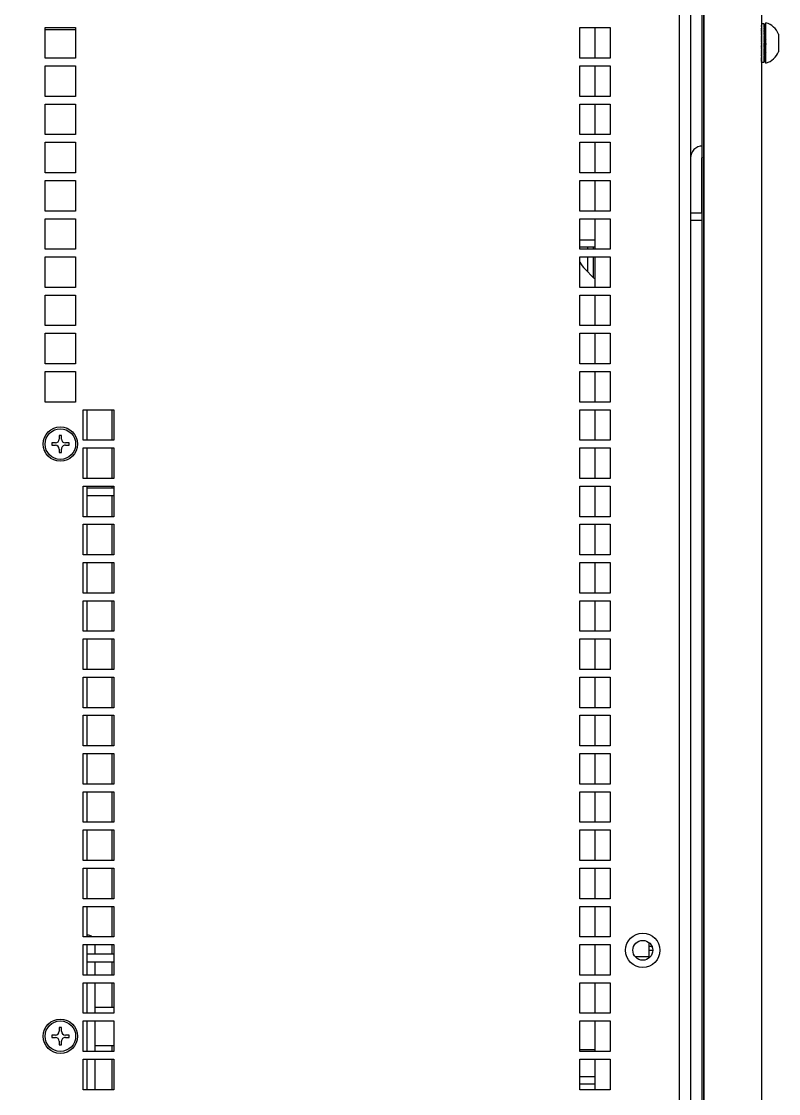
# Model space of a CAD drawing. Header units: millimetres. Extents: x -18178 to 96133, y -22425 to 61598.
# Drawn here: x 42266.3 to 42464.6, y 51971.6 to 52252.3 of the extents above; entities that cross this region are included whole.
import ezdxf

# ---------------------------------------------------------------- set-up
doc = ezdxf.new("R2010")
doc.units = ezdxf.units.MM
for name, color, linetype in [('00B60061P4122', 7, 'Continuous'), ('00B60RPFP04', 7, 'Continuous'), ('00B60TCFP0410', 7, 'Continuous'), ('00B60TEFP1240', 7, 'Continuous'), ('10B60RIVP4008', 7, 'Continuous'), ('10H46910P0610B', 7, 'Continuous'), ('10H46911P06B', 7, 'Continuous'), ('CH1775FE', 7, 'Continuous'), ('EAE-UPS PANEL-VERTV.', 7, 'Continuous'), ('LL0058FE', 7, 'Continuous'), ('MA1146FE', 7, 'Continuous'), ('RG0030GA', 7, 'Continuous'), ('RG0136LX', 7, 'Continuous'), ('RG0381CU', 7, 'Continuous'), ('RG0382CU', 7, 'Continuous'), ('RG0384CU', 7, 'Continuous'), ('RG0389CU', 7, 'Continuous'), ('RG0995FE', 7, 'Continuous'), ('RG0999FE', 7, 'Continuous'), ('RG1110FE', 7, 'Continuous')]:
    doc.layers.add(name, color=color, linetype=linetype)
doc.layers.add('E-ELEC-EQPM', color=7, linetype='Continuous', lineweight=35)

# ---------------------------------------------------------------- blocks, each defined once
blk = doc.blocks.new('A$Ccc32f15b')
at = {"layer": '00B60061P4122', "color": 7, "linetype": 'Continuous'}
for p, q in [((64.091, 43.528), (64.28, 43.528)), ((64.28, 43.528), (64.299, 43.528)), ((64.28, 43.528), (64.28, 43.352))]:
    blk.add_line(p, q, dxfattribs=at)
at = {"layer": '00B60RPFP04', "color": 7, "linetype": 'Continuous'}
for centre in [(57.57, 35.825), (65.32, 35.825)]:
    blk.add_circle(centre, 0.225, dxfattribs=at)
at = {"layer": '00B60TCFP0410', "color": 7, "linetype": 'Continuous'}
for p, q in [((57.585, 35.938), (57.555, 35.938)), ((57.555, 35.938), (57.555, 35.89)), ((57.585, 35.89), (57.585, 35.938)), ((65.305, 35.938), (65.305, 35.89)), ((65.335, 35.938), (65.305, 35.938)), ((65.335, 35.89), (65.335, 35.938)), ((57.457, 35.84), (57.457, 35.81)), ((57.505, 35.84), (57.457, 35.84)), ((57.457, 35.81), (57.505, 35.81)), ((57.682, 35.84), (57.635, 35.84)), ((57.635, 35.81), (57.682, 35.81)), ((57.682, 35.81), (57.682, 35.84)), ((65.207, 35.84), (65.207, 35.81)), ((65.255, 35.84), (65.207, 35.84)), ((65.207, 35.81), (65.255, 35.81)), ((65.432, 35.84), (65.385, 35.84)), ((65.385, 35.81), (65.432, 35.81)), ((65.432, 35.81), (65.432, 35.84)), ((57.555, 35.76), (57.555, 35.713)), ((57.555, 35.713), (57.585, 35.713)), ((57.585, 35.713), (57.585, 35.76)), ((65.305, 35.76), (65.305, 35.713)), ((65.305, 35.713), (65.335, 35.713)), ((65.335, 35.713), (65.335, 35.76))]:
    blk.add_line(p, q, dxfattribs=at)
for centre in [(57.57, 35.825), (65.32, 35.825)]:
    blk.add_circle(centre, 0.2, dxfattribs=at)
for centre, start, end in [((57.505, 35.89), 270, 0), ((57.505, 35.76), 0, 90), ((57.635, 35.89), 180, 270), ((57.635, 35.76), 90, 180), ((65.255, 35.89), 270, 0), ((65.255, 35.76), 0, 90), ((65.385, 35.89), 180, 270), ((65.385, 35.76), 90, 180)]:
    blk.add_arc(centre, 0.05, start, end, dxfattribs=at)
at = {"layer": '00B60TEFP1240', "color": 7, "linetype": 'Continuous'}
for p, q in [((64.141, 43.528), (64.141, 43.58)), ((64.195, 43.528), (64.195, 43.58))]:
    blk.add_line(p, q, dxfattribs=at)
at = {"layer": '10B60RIVP4008', "color": 7, "linetype": 'Continuous'}
for p, q in [((58.145, 36.525), (58.145, 36.175)), ((58.245, 36.175), (58.245, 36.525)), ((64.245, 36.525), (64.245, 36.175)), ((64.345, 36.175), (64.345, 36.525)), ((52.145, 35.625), (52.145, 36.025))]:
    blk.add_line(p, q, dxfattribs=at)
at = {"layer": '10H46910P0610B', "color": 7, "linetype": 'Continuous'}
for p, q in [((52.205, 45.227), (52.262, 45.227)), ((52.205, 45.227), (52.205, 45.227)), ((52.262, 45.227), (52.263, 45.227)), ((52.263, 45.227), (52.377, 45.227)), ((52.377, 45.227), (52.378, 45.227)), ((52.378, 45.227), (52.435, 45.227)), ((52.435, 45.227), (52.435, 45.227)), ((52.583, 45.062), (52.058, 45.062)), ((52.17, 45.003), (52.17, 45.003)), ((52.201, 45.003), (52.201, 45.003)), ((52.439, 45.003), (52.439, 45.003)), ((52.47, 45.003), (52.47, 45.003))]:
    blk.add_line(p, q, dxfattribs=at)
for centre, start, end in [((52.298, 44.996), 111.9331, 164.4773), ((52.342, 44.996), 15.5227, 68.0669)]:
    blk.add_arc(centre, 0.25, start, end, dxfattribs=at)
at = {"layer": '10H46911P06B', "color": 7, "linetype": 'Continuous'}
for p, q in [((52.086, 45.038), (52.096, 45.041)), ((52.093, 45.038), (52.117, 45.046)), ((52.184, 45.038), (52.206, 45.062)), ((52.197, 45.038), (52.214, 45.062)), ((52.211, 45.038), (52.221, 45.062)), ((52.226, 45.062), (52.221, 45.062)), ((52.225, 45.038), (52.229, 45.062)), ((52.234, 45.062), (52.229, 45.062)), ((52.243, 45.062), (52.238, 45.062)), ((52.245, 45.038), (52.243, 45.062)), ((52.252, 45.062), (52.247, 45.062)), ((52.443, 45.062), (52.439, 45.062)), ((52.07, 45.039), (52.07, 45.038)), ((52.07, 45.039), (52.07, 45.039)), ((52.07, 45.039), (52.07, 45.038)), ((52.07, 45.038), (52.071, 45.038)), ((52.071, 45.038), (52.07, 45.038)), ((52.07, 45.038), (52.07, 45.003)), ((52.07, 45.003), (52.07, 45.003)), ((52.071, 45.003), (52.07, 45.003)), ((52.07, 45.003), (52.07, 45.003)), ((52.07, 45.003), (52.07, 45.003)), ((52.07, 45.003), (52.07, 45.003)), ((52.071, 45.039), (52.072, 45.039)), ((52.071, 45.039), (52.071, 45.038)), ((52.071, 45.003), (52.072, 45.003)), ((52.071, 45.003), (52.071, 45.003)), ((52.072, 45.039), (52.074, 45.039)), ((52.072, 45.039), (52.072, 45.038)), ((52.072, 45.039), (52.072, 45.038)), ((52.072, 45.038), (52.072, 45.038)), ((52.072, 45.038), (52.072, 45.038)), ((52.072, 45.003), (52.074, 45.003)), ((52.072, 45.003), (52.072, 45.003)), ((52.072, 45.003), (52.072, 45.003)), ((52.072, 45.003), (52.072, 45.003)), ((52.074, 45.038), (52.075, 45.039)), ((52.074, 45.039), (52.074, 45.038)), ((52.075, 45.038), (52.074, 45.038)), ((52.074, 45.003), (52.074, 45.003)), ((52.075, 45.003), (52.074, 45.003)), ((52.075, 45.039), (52.077, 45.039)), ((52.075, 45.039), (52.075, 45.038)), ((52.075, 45.003), (52.077, 45.003)), ((52.075, 45.003), (52.075, 45.003)), ((52.077, 45.038), (52.078, 45.039)), ((52.077, 45.039), (52.077, 45.038)), ((52.078, 45.038), (52.077, 45.038)), ((52.077, 45.003), (52.077, 45.003)), ((52.078, 45.003), (52.077, 45.003)), ((52.078, 45.039), (52.081, 45.039)), ((52.078, 45.039), (52.078, 45.038)), ((52.078, 45.003), (52.081, 45.003)), ((52.078, 45.003), (52.078, 45.003)), ((52.081, 45.038), (52.083, 45.039)), ((52.081, 45.039), (52.081, 45.038)), ((52.083, 45.038), (52.081, 45.038)), ((52.081, 45.003), (52.081, 45.003)), ((52.083, 45.003), (52.081, 45.003)), ((52.083, 45.039), (52.086, 45.039)), ((52.083, 45.039), (52.083, 45.038)), ((52.083, 45.003), (52.086, 45.003)), ((52.083, 45.003), (52.083, 45.003)), ((52.086, 45.039), (52.086, 45.038)), ((52.088, 45.038), (52.086, 45.038)), ((52.086, 45.003), (52.086, 45.003)), ((52.088, 45.003), (52.086, 45.003)), ((52.088, 45.039), (52.093, 45.039)), ((52.088, 45.039), (52.088, 45.038)), ((52.088, 45.003), (52.093, 45.003)), ((52.088, 45.003), (52.088, 45.003)), ((52.093, 45.039), (52.093, 45.038)), ((52.095, 45.038), (52.093, 45.038)), ((52.093, 45.003), (52.093, 45.003)), ((52.095, 45.003), (52.093, 45.003)), ((52.095, 45.039), (52.1, 45.039)), ((52.095, 45.039), (52.095, 45.038)), ((52.095, 45.003), (52.1, 45.003)), ((52.095, 45.003), (52.095, 45.003)), ((52.1, 45.039), (52.1, 45.038)), ((52.102, 45.038), (52.1, 45.038)), ((52.1, 45.003), (52.109, 45.006)), ((52.1, 45.003), (52.1, 45.003)), ((52.102, 45.003), (52.1, 45.003)), ((52.102, 45.039), (52.107, 45.039)), ((52.102, 45.039), (52.102, 45.038)), ((52.102, 45.003), (52.107, 45.003)), ((52.102, 45.003), (52.102, 45.003)), ((52.107, 45.039), (52.107, 45.038)), ((52.11, 45.038), (52.107, 45.038)), ((52.107, 45.003), (52.116, 45.006)), ((52.107, 45.003), (52.107, 45.003)), ((52.11, 45.003), (52.107, 45.003)), ((52.11, 45.039), (52.116, 45.039)), ((52.11, 45.039), (52.11, 45.038)), ((52.11, 45.003), (52.116, 45.003)), ((52.11, 45.003), (52.11, 45.003)), ((52.116, 45.039), (52.116, 45.038)), ((52.119, 45.038), (52.116, 45.038)), ((52.116, 45.003), (52.124, 45.006)), ((52.116, 45.003), (52.116, 45.003)), ((52.119, 45.003), (52.116, 45.003)), ((52.119, 45.039), (52.126, 45.039)), ((52.119, 45.039), (52.119, 45.038)), ((52.119, 45.003), (52.126, 45.003)), ((52.119, 45.003), (52.119, 45.003)), ((52.126, 45.039), (52.126, 45.038)), ((52.129, 45.038), (52.126, 45.038)), ((52.126, 45.003), (52.133, 45.006)), ((52.126, 45.003), (52.126, 45.003)), ((52.129, 45.003), (52.126, 45.003)), ((52.129, 45.039), (52.136, 45.039)), ((52.129, 45.039), (52.129, 45.038)), ((52.129, 45.003), (52.136, 45.003)), ((52.129, 45.003), (52.129, 45.003)), ((52.136, 45.039), (52.136, 45.038)), ((52.139, 45.038), (52.136, 45.038)), ((52.136, 45.003), (52.136, 45.003)), ((52.139, 45.003), (52.136, 45.003)), ((52.139, 45.039), (52.147, 45.039)), ((52.139, 45.039), (52.139, 45.038)), ((52.139, 45.003), (52.147, 45.003)), ((52.139, 45.003), (52.139, 45.003)), ((52.147, 45.039), (52.147, 45.038)), ((52.151, 45.038), (52.147, 45.038)), ((52.147, 45.003), (52.147, 45.003)), ((52.151, 45.003), (52.147, 45.003)), ((52.151, 45.039), (52.158, 45.039)), ((52.151, 45.039), (52.151, 45.038)), ((52.151, 45.003), (52.158, 45.003)), ((52.151, 45.003), (52.151, 45.003)), ((52.158, 45.039), (52.158, 45.038)), ((52.162, 45.038), (52.158, 45.038)), ((52.158, 45.003), (52.158, 45.003)), ((52.162, 45.003), (52.158, 45.003)), ((52.162, 45.039), (52.171, 45.039)), ((52.162, 45.039), (52.162, 45.038)), ((52.162, 45.003), (52.171, 45.003)), ((52.162, 45.003), (52.162, 45.003)), ((52.171, 45.039), (52.171, 45.038)), ((52.175, 45.038), (52.171, 45.038)), ((52.171, 45.003), (52.171, 45.003)), ((52.175, 45.003), (52.171, 45.003)), ((52.175, 45.039), (52.184, 45.039)), ((52.175, 45.039), (52.175, 45.038)), ((52.175, 45.003), (52.184, 45.003)), ((52.175, 45.003), (52.175, 45.003)), ((52.184, 45.039), (52.184, 45.038)), ((52.188, 45.038), (52.184, 45.038)), ((52.184, 45.003), (52.184, 45.003)), ((52.188, 45.003), (52.184, 45.003)), ((52.188, 45.039), (52.197, 45.039)), ((52.188, 45.039), (52.188, 45.038)), ((52.188, 45.003), (52.197, 45.003)), ((52.188, 45.003), (52.188, 45.003)), ((52.197, 45.039), (52.197, 45.038)), ((52.202, 45.038), (52.197, 45.038)), ((52.197, 45.003), (52.197, 45.003)), ((52.202, 45.003), (52.197, 45.003)), ((52.202, 45.039), (52.211, 45.039)), ((52.202, 45.039), (52.202, 45.038)), ((52.202, 45.003), (52.211, 45.003)), ((52.202, 45.003), (52.202, 45.003)), ((52.211, 45.039), (52.211, 45.038)), ((52.216, 45.038), (52.211, 45.038)), ((52.211, 45.003), (52.211, 45.003)), ((52.216, 45.003), (52.211, 45.003)), ((52.216, 45.039), (52.225, 45.039)), ((52.216, 45.039), (52.216, 45.038)), ((52.216, 45.003), (52.225, 45.003)), ((52.216, 45.003), (52.216, 45.003)), ((52.225, 45.039), (52.225, 45.038)), ((52.23, 45.038), (52.225, 45.038)), ((52.225, 45.003), (52.225, 45.003)), ((52.23, 45.003), (52.225, 45.003)), ((52.23, 45.039), (52.24, 45.039)), ((52.23, 45.039), (52.23, 45.038)), ((52.23, 45.003), (52.24, 45.003)), ((52.23, 45.003), (52.23, 45.003)), ((52.24, 45.039), (52.24, 45.038)), ((52.245, 45.038), (52.24, 45.038)), ((52.24, 45.003), (52.24, 45.003)), ((52.245, 45.003), (52.24, 45.003)), ((52.245, 45.039), (52.255, 45.039)), ((52.245, 45.039), (52.245, 45.038)), ((52.245, 45.003), (52.255, 45.003)), ((52.245, 45.003), (52.245, 45.003)), ((52.255, 45.039), (52.255, 45.038)), ((52.26, 45.038), (52.255, 45.038)), ((52.255, 45.003), (52.255, 45.003)), ((52.26, 45.003), (52.255, 45.003)), ((52.26, 45.039), (52.27, 45.039)), ((52.26, 45.039), (52.26, 45.038)), ((52.26, 45.003), (52.27, 45.003)), ((52.26, 45.003), (52.26, 45.003)), ((52.27, 45.039), (52.27, 45.038)), ((52.275, 45.038), (52.27, 45.038)), ((52.27, 45.003), (52.27, 45.003)), ((52.275, 45.003), (52.27, 45.003)), ((52.275, 45.039), (52.286, 45.039)), ((52.275, 45.039), (52.275, 45.038)), ((52.275, 45.003), (52.286, 45.003)), ((52.275, 45.003), (52.275, 45.003)), ((52.286, 45.039), (52.286, 45.038)), ((52.291, 45.038), (52.286, 45.038)), ((52.286, 45.003), (52.286, 45.003)), ((52.291, 45.003), (52.286, 45.003)), ((52.291, 45.039), (52.301, 45.039)), ((52.291, 45.039), (52.291, 45.038)), ((52.291, 45.003), (52.301, 45.003)), ((52.291, 45.003), (52.291, 45.003)), ((52.301, 45.039), (52.301, 45.038)), ((52.307, 45.038), (52.301, 45.038)), ((52.301, 45.003), (52.301, 45.003)), ((52.307, 45.003), (52.301, 45.003)), ((52.307, 45.039), (52.317, 45.039)), ((52.307, 45.039), (52.307, 45.038)), ((52.307, 45.003), (52.317, 45.003)), ((52.307, 45.003), (52.307, 45.003)), ((52.317, 45.039), (52.317, 45.038)), ((52.322, 45.038), (52.317, 45.038)), ((52.317, 45.003), (52.317, 45.003)), ((52.322, 45.003), (52.317, 45.003)), ((52.322, 45.039), (52.333, 45.039)), ((52.322, 45.039), (52.322, 45.038)), ((52.322, 45.003), (52.333, 45.003)), ((52.322, 45.003), (52.322, 45.003)), ((52.333, 45.039), (52.333, 45.038)), ((52.338, 45.038), (52.333, 45.038)), ((52.333, 45.003), (52.333, 45.003)), ((52.338, 45.003), (52.333, 45.003)), ((52.338, 45.039), (52.348, 45.039)), ((52.338, 45.039), (52.338, 45.038)), ((52.338, 45.003), (52.348, 45.003)), ((52.338, 45.003), (52.338, 45.003)), ((52.348, 45.039), (52.348, 45.038)), ((52.354, 45.038), (52.348, 45.038)), ((52.348, 45.003), (52.348, 45.003)), ((52.354, 45.003), (52.348, 45.003)), ((52.354, 45.039), (52.364, 45.039)), ((52.354, 45.039), (52.354, 45.038)), ((52.354, 45.003), (52.364, 45.003)), ((52.354, 45.003), (52.354, 45.003)), ((52.364, 45.039), (52.364, 45.038)), ((52.369, 45.038), (52.364, 45.038)), ((52.364, 45.003), (52.364, 45.003)), ((52.369, 45.003), (52.364, 45.003)), ((52.369, 45.039), (52.379, 45.039)), ((52.369, 45.039), (52.369, 45.038)), ((52.369, 45.003), (52.379, 45.003)), ((52.369, 45.003), (52.369, 45.003)), ((52.379, 45.039), (52.379, 45.038)), ((52.384, 45.038), (52.379, 45.038)), ((52.379, 45.003), (52.379, 45.003)), ((52.384, 45.003), (52.379, 45.003)), ((52.384, 45.039), (52.394, 45.039)), ((52.384, 45.039), (52.384, 45.038)), ((52.384, 45.003), (52.394, 45.003)), ((52.384, 45.003), (52.384, 45.003)), ((52.399, 45.003), (52.387, 45.008)), ((52.394, 45.039), (52.394, 45.038)), ((52.399, 45.038), (52.394, 45.038)), ((52.394, 45.003), (52.394, 45.003)), ((52.399, 45.003), (52.394, 45.003)), ((52.399, 45.039), (52.409, 45.039)), ((52.399, 45.039), (52.399, 45.038)), ((52.399, 45.003), (52.409, 45.003)), ((52.399, 45.003), (52.399, 45.003)), ((52.414, 45.003), (52.4, 45.008)), ((52.409, 45.039), (52.409, 45.038)), ((52.414, 45.038), (52.409, 45.038)), ((52.409, 45.003), (52.409, 45.003)), ((52.414, 45.003), (52.409, 45.003)), ((52.429, 45.003), (52.412, 45.008)), ((52.414, 45.039), (52.424, 45.039)), ((52.414, 45.039), (52.414, 45.038)), ((52.414, 45.003), (52.424, 45.003)), ((52.414, 45.003), (52.414, 45.003)), ((52.424, 45.039), (52.424, 45.038)), ((52.429, 45.038), (52.424, 45.038)), ((52.424, 45.003), (52.424, 45.003)), ((52.429, 45.003), (52.424, 45.003)), ((52.429, 45.039), (52.438, 45.039)), ((52.429, 45.039), (52.429, 45.038)), ((52.429, 45.003), (52.438, 45.003)), ((52.429, 45.003), (52.429, 45.003)), ((52.438, 45.039), (52.438, 45.038)), ((52.442, 45.038), (52.438, 45.038)), ((52.438, 45.003), (52.438, 45.003)), ((52.442, 45.003), (52.438, 45.003)), ((52.456, 45.003), (52.441, 45.007)), ((52.442, 45.039), (52.451, 45.039)), ((52.442, 45.039), (52.442, 45.038)), ((52.442, 45.003), (52.451, 45.003)), ((52.442, 45.003), (52.442, 45.003)), ((52.451, 45.039), (52.451, 45.038)), ((52.456, 45.038), (52.451, 45.038)), ((52.451, 45.003), (52.451, 45.003)), ((52.456, 45.003), (52.451, 45.003)), ((52.469, 45.003), (52.454, 45.007)), ((52.456, 45.039), (52.465, 45.039)), ((52.456, 45.039), (52.456, 45.038)), ((52.456, 45.003), (52.465, 45.003)), ((52.456, 45.003), (52.456, 45.003)), ((52.465, 45.039), (52.465, 45.038)), ((52.469, 45.038), (52.465, 45.038)), ((52.465, 45.003), (52.465, 45.003)), ((52.469, 45.003), (52.465, 45.003)), ((52.481, 45.003), (52.467, 45.007)), ((52.469, 45.039), (52.477, 45.039)), ((52.469, 45.039), (52.469, 45.038)), ((52.469, 45.003), (52.477, 45.003)), ((52.469, 45.003), (52.469, 45.003)), ((52.477, 45.039), (52.477, 45.038)), ((52.481, 45.038), (52.477, 45.038)), ((52.477, 45.003), (52.477, 45.003)), ((52.481, 45.003), (52.477, 45.003)), ((52.493, 45.003), (52.479, 45.006)), ((52.481, 45.039), (52.489, 45.039)), ((52.481, 45.039), (52.481, 45.038)), ((52.481, 45.003), (52.489, 45.003)), ((52.481, 45.003), (52.481, 45.003)), ((52.489, 45.039), (52.489, 45.038)), ((52.493, 45.038), (52.489, 45.038)), ((52.489, 45.003), (52.489, 45.003)), ((52.493, 45.003), (52.489, 45.003)), ((52.493, 45.039), (52.5, 45.039)), ((52.493, 45.039), (52.493, 45.038)), ((52.493, 45.003), (52.5, 45.003)), ((52.493, 45.003), (52.493, 45.003)), ((52.5, 45.039), (52.5, 45.038)), ((52.504, 45.038), (52.5, 45.038)), ((52.5, 45.003), (52.5, 45.003)), ((52.504, 45.003), (52.5, 45.003)), ((52.504, 45.039), (52.511, 45.039)), ((52.504, 45.039), (52.504, 45.038)), ((52.504, 45.003), (52.511, 45.003)), ((52.504, 45.003), (52.504, 45.003)), ((52.511, 45.039), (52.511, 45.038)), ((52.514, 45.038), (52.511, 45.038)), ((52.511, 45.003), (52.511, 45.003)), ((52.514, 45.003), (52.511, 45.003)), ((52.514, 45.039), (52.521, 45.039)), ((52.514, 45.039), (52.514, 45.038)), ((52.514, 45.003), (52.521, 45.003)), ((52.514, 45.003), (52.514, 45.003)), ((52.521, 45.039), (52.521, 45.038)), ((52.524, 45.038), (52.521, 45.038)), ((52.521, 45.003), (52.521, 45.003)), ((52.524, 45.003), (52.521, 45.003)), ((52.532, 45.003), (52.522, 45.005)), ((52.524, 45.039), (52.529, 45.039)), ((52.524, 45.039), (52.524, 45.038)), ((52.524, 45.003), (52.529, 45.003)), ((52.524, 45.003), (52.524, 45.003)), ((52.529, 45.039), (52.529, 45.038)), ((52.532, 45.038), (52.529, 45.038)), ((52.529, 45.003), (52.529, 45.003)), ((52.532, 45.003), (52.529, 45.003)), ((52.54, 45.003), (52.531, 45.005)), ((52.532, 45.039), (52.538, 45.039)), ((52.532, 45.039), (52.532, 45.038)), ((52.532, 45.003), (52.538, 45.003)), ((52.532, 45.003), (52.532, 45.003)), ((52.538, 45.039), (52.538, 45.038)), ((52.54, 45.038), (52.538, 45.038)), ((52.538, 45.003), (52.538, 45.003)), ((52.54, 45.003), (52.538, 45.003)), ((52.547, 45.003), (52.539, 45.005)), ((52.54, 45.039), (52.545, 45.039)), ((52.54, 45.039), (52.54, 45.038)), ((52.54, 45.003), (52.545, 45.003)), ((52.54, 45.003), (52.54, 45.003)), ((52.545, 45.039), (52.545, 45.038)), ((52.547, 45.038), (52.545, 45.038)), ((52.545, 45.003), (52.545, 45.003)), ((52.547, 45.003), (52.545, 45.003)), ((52.547, 45.039), (52.551, 45.039)), ((52.547, 45.039), (52.547, 45.038)), ((52.547, 45.003), (52.551, 45.003)), ((52.547, 45.003), (52.547, 45.003)), ((52.551, 45.039), (52.551, 45.038)), ((52.553, 45.038), (52.551, 45.038)), ((52.551, 45.003), (52.551, 45.003)), ((52.553, 45.003), (52.551, 45.003)), ((52.553, 45.039), (52.557, 45.039)), ((52.553, 45.039), (52.553, 45.038)), ((52.553, 45.003), (52.557, 45.003)), ((52.553, 45.003), (52.553, 45.003)), ((52.557, 45.039), (52.557, 45.038)), ((52.558, 45.038), (52.557, 45.038)), ((52.557, 45.003), (52.557, 45.003)), ((52.558, 45.003), (52.557, 45.003)), ((52.558, 45.039), (52.561, 45.039)), ((52.558, 45.039), (52.558, 45.038)), ((52.558, 45.003), (52.561, 45.003)), ((52.558, 45.003), (52.558, 45.003)), ((52.561, 45.039), (52.561, 45.038)), ((52.563, 45.038), (52.561, 45.038)), ((52.561, 45.003), (52.561, 45.003)), ((52.563, 45.003), (52.561, 45.003)), ((52.563, 45.039), (52.565, 45.039)), ((52.563, 45.039), (52.563, 45.038)), ((52.563, 45.003), (52.565, 45.003)), ((52.563, 45.003), (52.563, 45.003)), ((52.565, 45.039), (52.565, 45.038)), ((52.566, 45.038), (52.565, 45.038)), ((52.565, 45.003), (52.565, 45.003)), ((52.566, 45.003), (52.565, 45.003)), ((52.566, 45.039), (52.568, 45.039)), ((52.566, 45.039), (52.566, 45.038)), ((52.566, 45.003), (52.568, 45.003)), ((52.566, 45.003), (52.566, 45.003)), ((52.568, 45.039), (52.569, 45.039)), ((52.568, 45.039), (52.568, 45.038)), ((52.568, 45.039), (52.568, 45.038)), ((52.568, 45.038), (52.568, 45.038)), ((52.568, 45.003), (52.569, 45.003)), ((52.568, 45.003), (52.568, 45.003)), ((52.568, 45.003), (52.568, 45.003)), ((52.568, 45.003), (52.568, 45.003)), ((52.569, 45.039), (52.569, 45.038)), ((52.57, 45.038), (52.569, 45.038)), ((52.569, 45.003), (52.569, 45.003)), ((52.57, 45.003), (52.569, 45.003)), ((52.57, 45.039), (52.57, 45.038)), ((52.57, 45.039), (52.57, 45.038)), ((52.57, 45.039), (52.57, 45.039)), ((52.57, 45.039), (52.57, 45.038)), ((52.57, 45.038), (52.57, 45.038)), ((52.57, 45.003), (52.57, 45.038)), ((52.57, 45.003), (52.57, 45.003)), ((52.57, 45.003), (52.57, 45.003)), ((52.57, 45.003), (52.57, 45.003)), ((52.57, 45.003), (52.57, 45.003)), ((52.57, 45.003), (52.57, 45.003))]:
    blk.add_line(p, q, dxfattribs=at)
for centre, radius, start, end in [((53.002, 41.845), 3.325, 105.9935, 106.2012), ((53.133, 41.419), 3.771, 106.0036, 106.2906), ((52.974, 42.069), 3.102, 106.5553, 106.8097), ((53.102, 41.672), 3.519, 106.6052, 106.902), ((52.945, 42.304), 2.868, 107.3159, 107.5319), ((53.068, 41.938), 3.253, 107.3194, 107.6276), ((52.914, 42.548), 2.624, 108.1293, 108.3877), ((52.882, 42.797), 2.377, 109.0942, 109.4029), ((52.996, 42.495), 2.698, 109.0853, 109.507), ((52.849, 43.046), 2.129, 110.0454, 110.6109), ((52.958, 42.777), 2.418, 110.3342, 110.7203), ((52.815, 43.292), 1.884, 111.4179, 112.056), ((52.918, 43.055), 2.142, 111.688, 112.1713), ((52.781, 43.531), 1.648, 113.4984, 113.7973), ((52.879, 43.325), 1.874, 113.52, 113.9192), ((52.747, 43.759), 1.423, 115.5587, 115.9144), ((52.84, 43.583), 1.62, 115.0279, 116.0438), ((52.715, 43.972), 1.214, 117.739, 118.517), ((52.803, 43.824), 1.384, 117.7312, 118.6545), ((52.686, 44.168), 1.024, 120.8663, 121.7568), ((52.769, 44.045), 1.17, 120.8961, 121.9025), ((52.662, 44.342), 0.859, 124.8277, 125.8446), ((52.741, 44.243), 0.984, 124.2794, 125.9978), ((52.646, 44.493), 0.724, 129.9264, 131.0705), ((52.723, 44.413), 0.832, 128.6748, 131.2284), ((52.648, 44.618), 0.627, 134.8061, 137.8148), ((52.725, 44.554), 0.723, 135.3799, 137.9707), ((52.687, 44.715), 0.588, 143.6837, 146.513), ((52.772, 44.664), 0.682, 144.2271, 146.6539), ((52.831, 44.782), 0.672, 155.2734, 157.4891), ((52.941, 44.74), 0.785, 155.7023, 157.5944), ((53.555, 44.818), 1.348, 169.5503, 170.5771), ((53.793, 44.781), 1.584, 169.7503, 170.6241), ((49.643, 44.823), 2.605, 4.7442, 5.2695), ((49.192, 44.787), 3.063, 4.7203, 5.1671), ((51.527, 44.797), 0.767, 18.3513, 20.2342), ((51.407, 44.757), 0.898, 18.2632, 19.8689), ((57.76, 46.952), 5.823, 198.9422, 199.1899), ((51.755, 44.74), 0.595, 30.088, 32.7716), ((51.675, 44.693), 0.693, 29.9564, 32.2548), ((56.109, 47.368), 4.486, 210.9281, 211.2831), ((51.819, 44.653), 0.606, 39.5239, 42.5075), ((55.718, 48.002), 4.53, 220.4558, 220.8525), ((51.832, 44.538), 0.687, 46.8713, 49.8609), ((51.75, 44.594), 0.7, 39.3711, 41.3675), ((51.765, 44.464), 0.79, 48.7807, 49.293), ((55.709, 48.844), 5.105, 227.8034, 228.2026), ((51.765, 44.464), 0.79, 46.713, 48.0336), ((51.824, 44.395), 0.81, 52.5569, 54.468), ((51.734, 44.114), 1.105, 58.4072, 59.1686), ((51.756, 44.303), 0.929, 52.4016, 53.5955), ((51.806, 44.228), 0.966, 56.9874, 58.6197), ((55.863, 49.882), 6, 233.7533, 233.8312), ((51.734, 44.114), 1.105, 56.839, 57.8968), ((51.783, 44.04), 1.148, 60.4829, 61.8064), ((51.705, 43.9), 1.31, 60.3426, 61.6776), ((56.981, 55.62), 11.537, 246.223, 246.5179), ((51.756, 43.832), 1.351, 63.2784, 64.6117), ((57.29, 57.337), 13.236, 248.0379, 248.315), ((51.674, 43.666), 1.539, 63.1464, 64.2879), ((51.641, 43.413), 1.788, 65.4191, 66.4015), ((51.729, 43.608), 1.571, 65.5435, 66.3591), ((51.701, 43.373), 1.805, 67.3999, 68.2479), ((51.607, 43.146), 2.052, 67.2825, 67.9401), ((51.674, 43.129), 2.047, 68.9363, 69.8511), ((51.574, 42.871), 2.325, 68.825, 69.5681), ((51.647, 42.88), 2.294, 70.2178, 70.9182), ((51.542, 42.589), 2.605, 70.112, 70.6528), ((51.623, 42.631), 2.542, 71.2931, 71.8992), ((51.512, 42.308), 2.885, 71.192, 71.7928), ((51.484, 42.029), 3.162, 72.1019, 72.8482), ((51.599, 42.385), 2.787, 72.1988, 72.8448), ((51.458, 41.759), 3.432, 72.8697, 73.5367), ((51.501, 41.059), 4.11, 76.4934, 76.9007), ((51.36, 40.53), 4.658, 76.3263, 76.6413), ((51.497, 40.963), 4.207, 76.7476, 77.0601), ((51.355, 40.421), 4.768, 76.5683, 76.8037), ((51.435, 41.502), 3.689, 73.5172, 74.1154), ((51.497, 40.896), 4.274, 76.9383, 77.1674), ((51.578, 42.146), 3.025, 72.9631, 73.3367), ((51.353, 40.345), 4.843, 76.6067, 76.9129), ((51.396, 41.039), 4.15, 74.5153, 75.1631), ((51.414, 41.26), 3.93, 74.0613, 74.5066), ((51.559, 41.918), 3.253, 73.6075, 73.7958), ((51.542, 41.705), 3.466, 74.1491, 74.4872), ((51.381, 40.842), 4.347, 74.8894, 75.4755), ((51.528, 41.509), 3.661, 74.6008, 75.0029), ((51.516, 41.335), 3.835, 74.973, 75.4246), ((51.369, 40.671), 4.518, 75.1917, 75.7221), ((51.36, 40.53), 4.658, 75.4285, 76.0406), ((51.507, 41.184), 3.986, 75.2739, 75.6009), ((51.355, 40.421), 4.768, 75.6043, 75.9935), ((51.501, 41.059), 4.11, 75.5094, 75.7486), ((51.497, 40.963), 4.207, 75.6844, 75.9961), ((51.354, 40.304), 4.884, 75.7858, 76.2356), ((51.497, 40.896), 4.274, 75.8022, 76.1931), ((51.353, 40.345), 4.843, 75.7227, 76.0943), ((59.823, 74.908), 30.745, 256.2578, 256.297), ((51.358, 40.298), 4.89, 75.7948, 76.1742), ((51.499, 40.859), 4.31, 75.865, 76.1688), ((51.511, 40.88), 4.289, 75.8292, 76.1191), ((51.504, 40.854), 4.315, 75.8739, 76.0876), ((51.522, 40.937), 4.232, 75.7299, 76.0217), ((59.886, 75.398), 31.234, 256.3955, 256.4101), ((59.922, 75.663), 31.499, 256.4667, 256.4704), ((59.932, 75.701), 31.537, 256.4759, 256.4789), ((59.915, 75.511), 31.347, 256.4335, 256.436), ((59.871, 75.096), 30.932, 256.3388, 256.3407), ((59.8, 74.462), 30.299, 256.1899, 256.1912), ((59.704, 73.619), 29.458, 255.9841, 255.9848)]:
    blk.add_arc(centre, radius, start, end, dxfattribs=at)
at = {"layer": 'CH1775FE', "color": 7, "linetype": 'Continuous'}
for p, q in [((2.32, 44.075), (91.07, 44.075)), ((52.52, 42.825), (52.12, 42.825)), ((53.02, 42.825), (52.62, 42.825)), ((53.52, 42.825), (53.12, 42.825)), ((54.02, 42.825), (53.62, 42.825)), ((54.52, 42.825), (54.12, 42.825)), ((55.02, 42.825), (54.62, 42.825)), ((55.52, 42.825), (55.12, 42.825)), ((56.02, 42.825), (55.62, 42.825)), ((56.52, 42.825), (56.12, 42.825)), ((57.02, 42.825), (56.62, 42.825)), ((57.52, 42.825), (57.12, 42.825)), ((58.02, 42.825), (57.62, 42.825)), ((58.52, 42.825), (58.12, 42.825)), ((59.02, 42.825), (58.62, 42.825)), ((59.52, 42.825), (59.12, 42.825)), ((60.02, 42.825), (59.62, 42.825)), ((60.52, 42.825), (60.12, 42.825)), ((61.02, 42.825), (60.62, 42.825)), ((61.52, 42.825), (61.12, 42.825)), ((62.02, 42.825), (61.62, 42.825)), ((62.52, 42.825), (62.12, 42.825)), ((63.02, 42.825), (62.62, 42.825)), ((63.52, 42.825), (63.12, 42.825)), ((64.02, 42.825), (63.62, 42.825)), ((64.52, 42.825), (64.12, 42.825)), ((65.02, 42.825), (64.62, 42.825)), ((65.52, 42.825), (65.12, 42.825)), ((66.02, 42.825), (65.62, 42.825))]:
    blk.add_line(p, q, dxfattribs=at)
blk.add_circle((64.195, 43.45), 0.13, dxfattribs=at)
at = {"layer": 'LL0058FE', "color": 7, "linetype": 'Continuous'}
for p, q in [((57.125, 36.175), (57.12, 36.17)), ((57.52, 36.175), (57.125, 36.175)), ((58.02, 36.175), (57.62, 36.175)), ((58.52, 36.175), (58.12, 36.175)), ((59.02, 36.175), (58.62, 36.175)), ((59.52, 36.175), (59.12, 36.175)), ((60.02, 36.175), (59.62, 36.175)), ((60.52, 36.175), (60.12, 36.175)), ((61.02, 36.175), (60.62, 36.175)), ((61.52, 36.175), (61.12, 36.175)), ((62.02, 36.175), (61.62, 36.175)), ((62.52, 36.175), (62.12, 36.175)), ((63.02, 36.175), (62.62, 36.175)), ((63.52, 36.175), (63.12, 36.175)), ((64.02, 36.175), (63.62, 36.175)), ((64.52, 36.175), (64.12, 36.175)), ((65.02, 36.175), (64.62, 36.175)), ((65.52, 36.175), (65.12, 36.175)), ((66.02, 36.175), (65.62, 36.175))]:
    blk.add_line(p, q, dxfattribs=at)
at = {"layer": 'MA1146FE', "color": 7, "linetype": 'Continuous'}
for p, q in [((54.545, 44.225), (53.825, 44.225)), ((54.545, 44.225), (54.645, 44.225)), ((54.545, 44.075), (54.545, 44.225)), ((54.645, 44.225), (54.645, 44.075))]:
    blk.add_line(p, q, dxfattribs=at)
for radius, start in [(0.155, 180), (0.005, 210)]:
    blk.add_arc((53.825, 44.23), radius, start, 270, dxfattribs=at)
at = {"layer": 'RG0030GA', "color": 7, "linetype": 'Continuous'}
for p, q in [((64.12, 36.275), (64.245, 36.275)), ((64.345, 36.275), (64.52, 36.275)), ((64.62, 36.275), (65.02, 36.275)), ((65.12, 36.275), (65.52, 36.275)), ((65.62, 36.275), (66.02, 36.275))]:
    blk.add_line(p, q, dxfattribs=at)
blk.add_arc((64.095, 36.175), 0.1, 138.5839, 180, dxfattribs=at)
at = {"layer": 'RG0136LX', "color": 7, "linetype": 'Continuous'}
for p, q in [((57.12, 36.5), (57.52, 36.5)), ((57.62, 36.5), (58.02, 36.5)), ((58.12, 36.5), (58.145, 36.5)), ((58.245, 36.5), (58.52, 36.5)), ((58.62, 36.5), (59.02, 36.5)), ((59.12, 36.5), (59.52, 36.5)), ((59.62, 36.5), (60.02, 36.5)), ((60.12, 36.5), (60.52, 36.5)), ((60.62, 36.5), (61.02, 36.5)), ((61.12, 36.5), (61.52, 36.5)), ((61.62, 36.5), (62.02, 36.5)), ((62.12, 36.5), (62.52, 36.5)), ((62.62, 36.5), (63.02, 36.5)), ((63.12, 36.5), (63.52, 36.5)), ((63.62, 36.5), (64.02, 36.5)), ((64.12, 36.5), (64.245, 36.5)), ((64.345, 36.5), (64.52, 36.5)), ((64.62, 36.5), (64.945, 36.5)), ((65.445, 36.5), (65.52, 36.5)), ((65.62, 36.5), (66.02, 36.5))]:
    blk.add_line(p, q, dxfattribs=at)
at = {"layer": 'RG0381CU', "color": 7, "linetype": 'Continuous'}
for p, q in [((54.895, 42.625), (54.895, 42.825)), ((54.995, 42.825), (54.995, 42.625))]:
    blk.add_line(p, q, dxfattribs=at)
at = {"layer": 'RG0382CU', "color": 7, "linetype": 'Continuous'}
for p, q in [((65.845, 42.625), (65.845, 42.825)), ((65.945, 42.825), (65.945, 42.625))]:
    blk.add_line(p, q, dxfattribs=at)
at = {"layer": 'RG0384CU', "color": 7, "linetype": 'Continuous'}
for p, q in [((64.945, 36.525), (64.945, 36.275)), ((65.445, 36.525), (65.445, 36.275))]:
    blk.add_line(p, q, dxfattribs=at)
at = {"layer": 'RG0389CU', "color": 7, "linetype": 'Continuous'}
for p, q in [((55.397, 42.811), (55.278, 42.692)), ((65.495, 42.625), (65.495, 42.825))]:
    blk.add_line(p, q, dxfattribs=at)
for centre, radius, start, end in [((56.033, 42.175), 0.9, 133.7617, 135), ((54.995, 42.975), 0.4, 298.955, 315)]:
    blk.add_arc(centre, radius, start, end, dxfattribs=at)
at = {"layer": 'RG0995FE', "color": 7, "linetype": 'Continuous'}
for p, q in [((54.995, 42.8), (55.02, 42.8)), ((55.12, 42.8), (55.386, 42.8)), ((54.995, 42.725), (55.02, 42.725)), ((55.12, 42.725), (55.311, 42.725))]:
    blk.add_line(p, q, dxfattribs=at)
at = {"layer": 'RG0999FE', "color": 7, "linetype": 'Continuous'}
for p, q in [((47.425, 45.003), (94.715, 45.003)), ((94.29, 44.228), (47.85, 44.228))]:
    blk.add_line(p, q, dxfattribs=at)
at = {"layer": 'RG1110FE', "color": 7, "linetype": 'Continuous'}
for p, q in [((37.57, 43.925), (92.07, 43.925)), ((52.12, 43.025), (52.52, 43.025)), ((52.12, 42.625), (52.12, 43.025)), ((52.52, 43.025), (52.52, 42.625)), ((52.62, 43.025), (53.02, 43.025)), ((52.62, 42.625), (52.62, 43.025)), ((53.02, 43.025), (53.02, 42.625)), ((53.12, 43.025), (53.52, 43.025)), ((53.12, 42.625), (53.12, 43.025)), ((53.52, 43.025), (53.52, 42.625)), ((53.62, 43.025), (54.02, 43.025)), ((53.62, 42.625), (53.62, 43.025)), ((54.02, 43.025), (54.02, 42.625)), ((54.12, 43.025), (54.52, 43.025)), ((54.12, 42.625), (54.12, 43.025)), ((54.52, 43.025), (54.52, 42.625)), ((54.62, 43.025), (55.02, 43.025)), ((54.62, 42.625), (54.62, 43.025)), ((55.02, 43.025), (55.02, 42.625)), ((55.12, 43.025), (55.52, 43.025)), ((55.12, 42.625), (55.12, 43.025)), ((55.52, 43.025), (55.52, 42.625)), ((55.62, 43.025), (56.02, 43.025)), ((55.62, 42.625), (55.62, 43.025)), ((56.02, 43.025), (56.02, 42.625)), ((56.12, 43.025), (56.52, 43.025)), ((56.12, 42.625), (56.12, 43.025)), ((56.52, 43.025), (56.52, 42.625)), ((56.62, 43.025), (57.02, 43.025)), ((56.62, 42.625), (56.62, 43.025)), ((57.02, 43.025), (57.02, 42.625)), ((57.12, 43.025), (57.52, 43.025)), ((57.12, 42.625), (57.12, 43.025)), ((57.52, 43.025), (57.52, 42.625)), ((57.62, 43.025), (58.02, 43.025)), ((57.62, 42.625), (57.62, 43.025)), ((58.02, 43.025), (58.02, 42.625)), ((58.12, 43.025), (58.52, 43.025)), ((58.12, 42.625), (58.12, 43.025)), ((58.52, 43.025), (58.52, 42.625)), ((58.62, 43.025), (59.02, 43.025)), ((58.62, 42.625), (58.62, 43.025)), ((59.02, 43.025), (59.02, 42.625)), ((59.12, 43.025), (59.52, 43.025)), ((59.12, 42.625), (59.12, 43.025)), ((59.52, 43.025), (59.52, 42.625)), ((59.62, 43.025), (60.02, 43.025)), ((59.62, 42.625), (59.62, 43.025)), ((60.02, 43.025), (60.02, 42.625)), ((60.12, 43.025), (60.52, 43.025)), ((60.12, 42.625), (60.12, 43.025)), ((60.52, 43.025), (60.52, 42.625)), ((60.62, 43.025), (61.02, 43.025)), ((60.62, 42.625), (60.62, 43.025)), ((61.02, 43.025), (61.02, 42.625)), ((61.12, 43.025), (61.52, 43.025)), ((61.12, 42.625), (61.12, 43.025)), ((61.52, 43.025), (61.52, 42.625)), ((61.62, 43.025), (62.02, 43.025)), ((61.62, 42.625), (61.62, 43.025)), ((62.02, 43.025), (62.02, 42.625)), ((62.12, 43.025), (62.52, 43.025)), ((62.12, 42.625), (62.12, 43.025)), ((62.52, 43.025), (62.52, 42.625)), ((62.62, 43.025), (63.02, 43.025)), ((62.62, 42.625), (62.62, 43.025)), ((63.02, 43.025), (63.02, 42.625)), ((63.12, 43.025), (63.52, 43.025)), ((63.12, 42.625), (63.12, 43.025)), ((63.52, 43.025), (63.52, 42.625)), ((63.62, 43.025), (64.02, 43.025)), ((63.62, 42.625), (63.62, 43.025)), ((64.02, 43.025), (64.02, 42.625)), ((64.12, 43.025), (64.52, 43.025)), ((64.12, 42.625), (64.12, 43.025)), ((64.52, 43.025), (64.52, 42.625)), ((64.62, 43.025), (65.02, 43.025)), ((64.62, 42.625), (64.62, 43.025)), ((65.02, 43.025), (65.02, 42.625)), ((65.12, 43.025), (65.52, 43.025)), ((65.12, 42.625), (65.12, 43.025)), ((65.52, 43.025), (65.52, 42.625)), ((65.62, 43.025), (66.02, 43.025)), ((65.62, 42.625), (65.62, 43.025)), ((66.02, 43.025), (66.02, 42.625)), ((52.52, 42.625), (52.12, 42.625)), ((53.02, 42.625), (52.62, 42.625)), ((53.52, 42.625), (53.12, 42.625)), ((54.02, 42.625), (53.62, 42.625)), ((54.52, 42.625), (54.12, 42.625)), ((55.02, 42.625), (54.62, 42.625)), ((55.52, 42.625), (55.12, 42.625)), ((56.02, 42.625), (55.62, 42.625)), ((56.52, 42.625), (56.12, 42.625)), ((57.02, 42.625), (56.62, 42.625)), ((57.52, 42.625), (57.12, 42.625)), ((58.02, 42.625), (57.62, 42.625)), ((58.52, 42.625), (58.12, 42.625)), ((59.02, 42.625), (58.62, 42.625)), ((59.52, 42.625), (59.12, 42.625)), ((60.02, 42.625), (59.62, 42.625)), ((60.52, 42.625), (60.12, 42.625)), ((61.02, 42.625), (60.62, 42.625)), ((61.52, 42.625), (61.12, 42.625)), ((62.02, 42.625), (61.62, 42.625)), ((62.52, 42.625), (62.12, 42.625)), ((63.02, 42.625), (62.62, 42.625)), ((63.52, 42.625), (63.12, 42.625)), ((64.02, 42.625), (63.62, 42.625)), ((64.52, 42.625), (64.12, 42.625)), ((65.02, 42.625), (64.62, 42.625)), ((65.52, 42.625), (65.12, 42.625)), ((66.02, 42.625), (65.62, 42.625)), ((57.12, 36.525), (57.52, 36.525)), ((57.12, 36.125), (57.12, 36.525)), ((57.52, 36.525), (57.52, 36.125)), ((57.62, 36.525), (58.02, 36.525)), ((57.62, 36.125), (57.62, 36.525)), ((58.02, 36.525), (58.02, 36.125)), ((58.12, 36.525), (58.52, 36.525)), ((58.12, 36.125), (58.12, 36.525)), ((58.52, 36.525), (58.52, 36.125)), ((58.62, 36.525), (59.02, 36.525)), ((58.62, 36.125), (58.62, 36.525)), ((59.02, 36.525), (59.02, 36.125)), ((59.12, 36.525), (59.52, 36.525)), ((59.12, 36.125), (59.12, 36.525)), ((59.52, 36.525), (59.52, 36.125)), ((59.62, 36.525), (60.02, 36.525)), ((59.62, 36.125), (59.62, 36.525)), ((60.02, 36.525), (60.02, 36.125)), ((60.12, 36.525), (60.52, 36.525)), ((60.12, 36.125), (60.12, 36.525)), ((60.52, 36.525), (60.52, 36.125)), ((60.62, 36.525), (61.02, 36.525)), ((60.62, 36.125), (60.62, 36.525)), ((61.02, 36.525), (61.02, 36.125)), ((61.12, 36.525), (61.52, 36.525)), ((61.12, 36.125), (61.12, 36.525)), ((61.52, 36.525), (61.52, 36.125)), ((61.62, 36.525), (62.02, 36.525)), ((61.62, 36.125), (61.62, 36.525)), ((62.02, 36.525), (62.02, 36.125)), ((62.12, 36.525), (62.52, 36.525)), ((62.12, 36.125), (62.12, 36.525)), ((62.52, 36.525), (62.52, 36.125)), ((62.62, 36.525), (63.02, 36.525)), ((62.62, 36.125), (62.62, 36.525)), ((63.02, 36.525), (63.02, 36.125)), ((63.12, 36.525), (63.52, 36.525)), ((63.12, 36.125), (63.12, 36.525)), ((63.52, 36.525), (63.52, 36.125)), ((63.62, 36.525), (64.02, 36.525)), ((63.62, 36.125), (63.62, 36.525)), ((64.02, 36.525), (64.02, 36.125)), ((64.12, 36.525), (64.52, 36.525)), ((64.12, 36.125), (64.12, 36.525)), ((64.52, 36.525), (64.52, 36.125)), ((64.62, 36.525), (65.02, 36.525)), ((64.62, 36.125), (64.62, 36.525)), ((65.02, 36.525), (65.02, 36.125)), ((65.12, 36.525), (65.52, 36.525)), ((65.12, 36.125), (65.12, 36.525)), ((65.52, 36.525), (65.52, 36.125)), ((65.62, 36.525), (66.02, 36.525)), ((65.62, 36.125), (65.62, 36.525)), ((66.02, 36.525), (66.02, 36.125)), ((57.52, 36.125), (57.12, 36.125)), ((58.02, 36.125), (57.62, 36.125)), ((58.52, 36.125), (58.12, 36.125)), ((59.02, 36.125), (58.62, 36.125)), ((59.52, 36.125), (59.12, 36.125)), ((60.02, 36.125), (59.62, 36.125)), ((60.52, 36.125), (60.12, 36.125)), ((61.02, 36.125), (60.62, 36.125)), ((61.52, 36.125), (61.12, 36.125)), ((62.02, 36.125), (61.62, 36.125)), ((62.52, 36.125), (62.12, 36.125)), ((63.02, 36.125), (62.62, 36.125)), ((63.52, 36.125), (63.12, 36.125)), ((64.02, 36.125), (63.62, 36.125)), ((64.52, 36.125), (64.12, 36.125)), ((65.02, 36.125), (64.62, 36.125)), ((65.52, 36.125), (65.12, 36.125)), ((66.02, 36.125), (65.62, 36.125)), ((52.12, 36.025), (52.52, 36.025)), ((52.12, 35.625), (52.12, 36.025)), ((52.52, 36.025), (52.52, 35.625)), ((52.62, 36.025), (53.02, 36.025)), ((52.62, 35.625), (52.62, 36.025)), ((53.02, 36.025), (53.02, 35.625)), ((53.12, 36.025), (53.52, 36.025)), ((53.12, 35.625), (53.12, 36.025)), ((53.52, 36.025), (53.52, 35.625)), ((53.62, 36.025), (54.02, 36.025)), ((53.62, 35.625), (53.62, 36.025)), ((54.02, 36.025), (54.02, 35.625)), ((54.12, 36.025), (54.52, 36.025)), ((54.12, 35.625), (54.12, 36.025)), ((54.52, 36.025), (54.52, 35.625)), ((54.62, 36.025), (55.02, 36.025)), ((54.62, 35.625), (54.62, 36.025)), ((55.02, 36.025), (55.02, 35.625)), ((55.12, 36.025), (55.52, 36.025)), ((55.12, 35.625), (55.12, 36.025)), ((55.52, 36.025), (55.52, 35.625)), ((55.62, 36.025), (56.02, 36.025)), ((55.62, 35.625), (55.62, 36.025)), ((56.02, 36.025), (56.02, 35.625)), ((56.12, 36.025), (56.52, 36.025)), ((56.12, 35.625), (56.12, 36.025)), ((56.52, 36.025), (56.52, 35.625)), ((56.62, 36.025), (57.02, 36.025)), ((56.62, 35.625), (56.62, 36.025)), ((57.02, 36.025), (57.02, 35.625)), ((52.52, 35.625), (52.12, 35.625)), ((53.02, 35.625), (52.62, 35.625)), ((53.52, 35.625), (53.12, 35.625)), ((54.02, 35.625), (53.62, 35.625)), ((54.52, 35.625), (54.12, 35.625)), ((55.02, 35.625), (54.62, 35.625)), ((55.52, 35.625), (55.12, 35.625)), ((56.02, 35.625), (55.62, 35.625)), ((56.52, 35.625), (56.12, 35.625)), ((57.02, 35.625), (56.62, 35.625))]:
    blk.add_line(p, q, dxfattribs=at)
blk.add_circle((64.195, 43.45), 0.225, dxfattribs=at)
blk = doc.blocks.new('ups-panel')
at = {"layer": 'EAE-UPS PANEL-VERTV.', "xscale": 20, "yscale": 20, "zscale": 20}
blk.add_blockref('A$Ccc32f15b', (5.1, -450.03, 1985.5), dxfattribs=at)

msp = doc.modelspace()

# ---------------------------------------------------------------- linework, layer by layer
at = {"layer": 'E-ELEC-EQPM'}
msp.add_lwpolyline([(41530.00043, 52699.1355), (42445.00043, 52699.1355), (42445.00043, 50045.1355), (41530.00043, 50045.1355)], close=True, dxfattribs=at)

# ---------------------------------------------------------------- block references
at = {"layer": 'EAE-UPS PANEL-VERTV.', "rotation": 270}
msp.add_blockref('ups-panel', (42010.0646, 53298.13576), dxfattribs=at)

doc.saveas('drawing.dxf')
